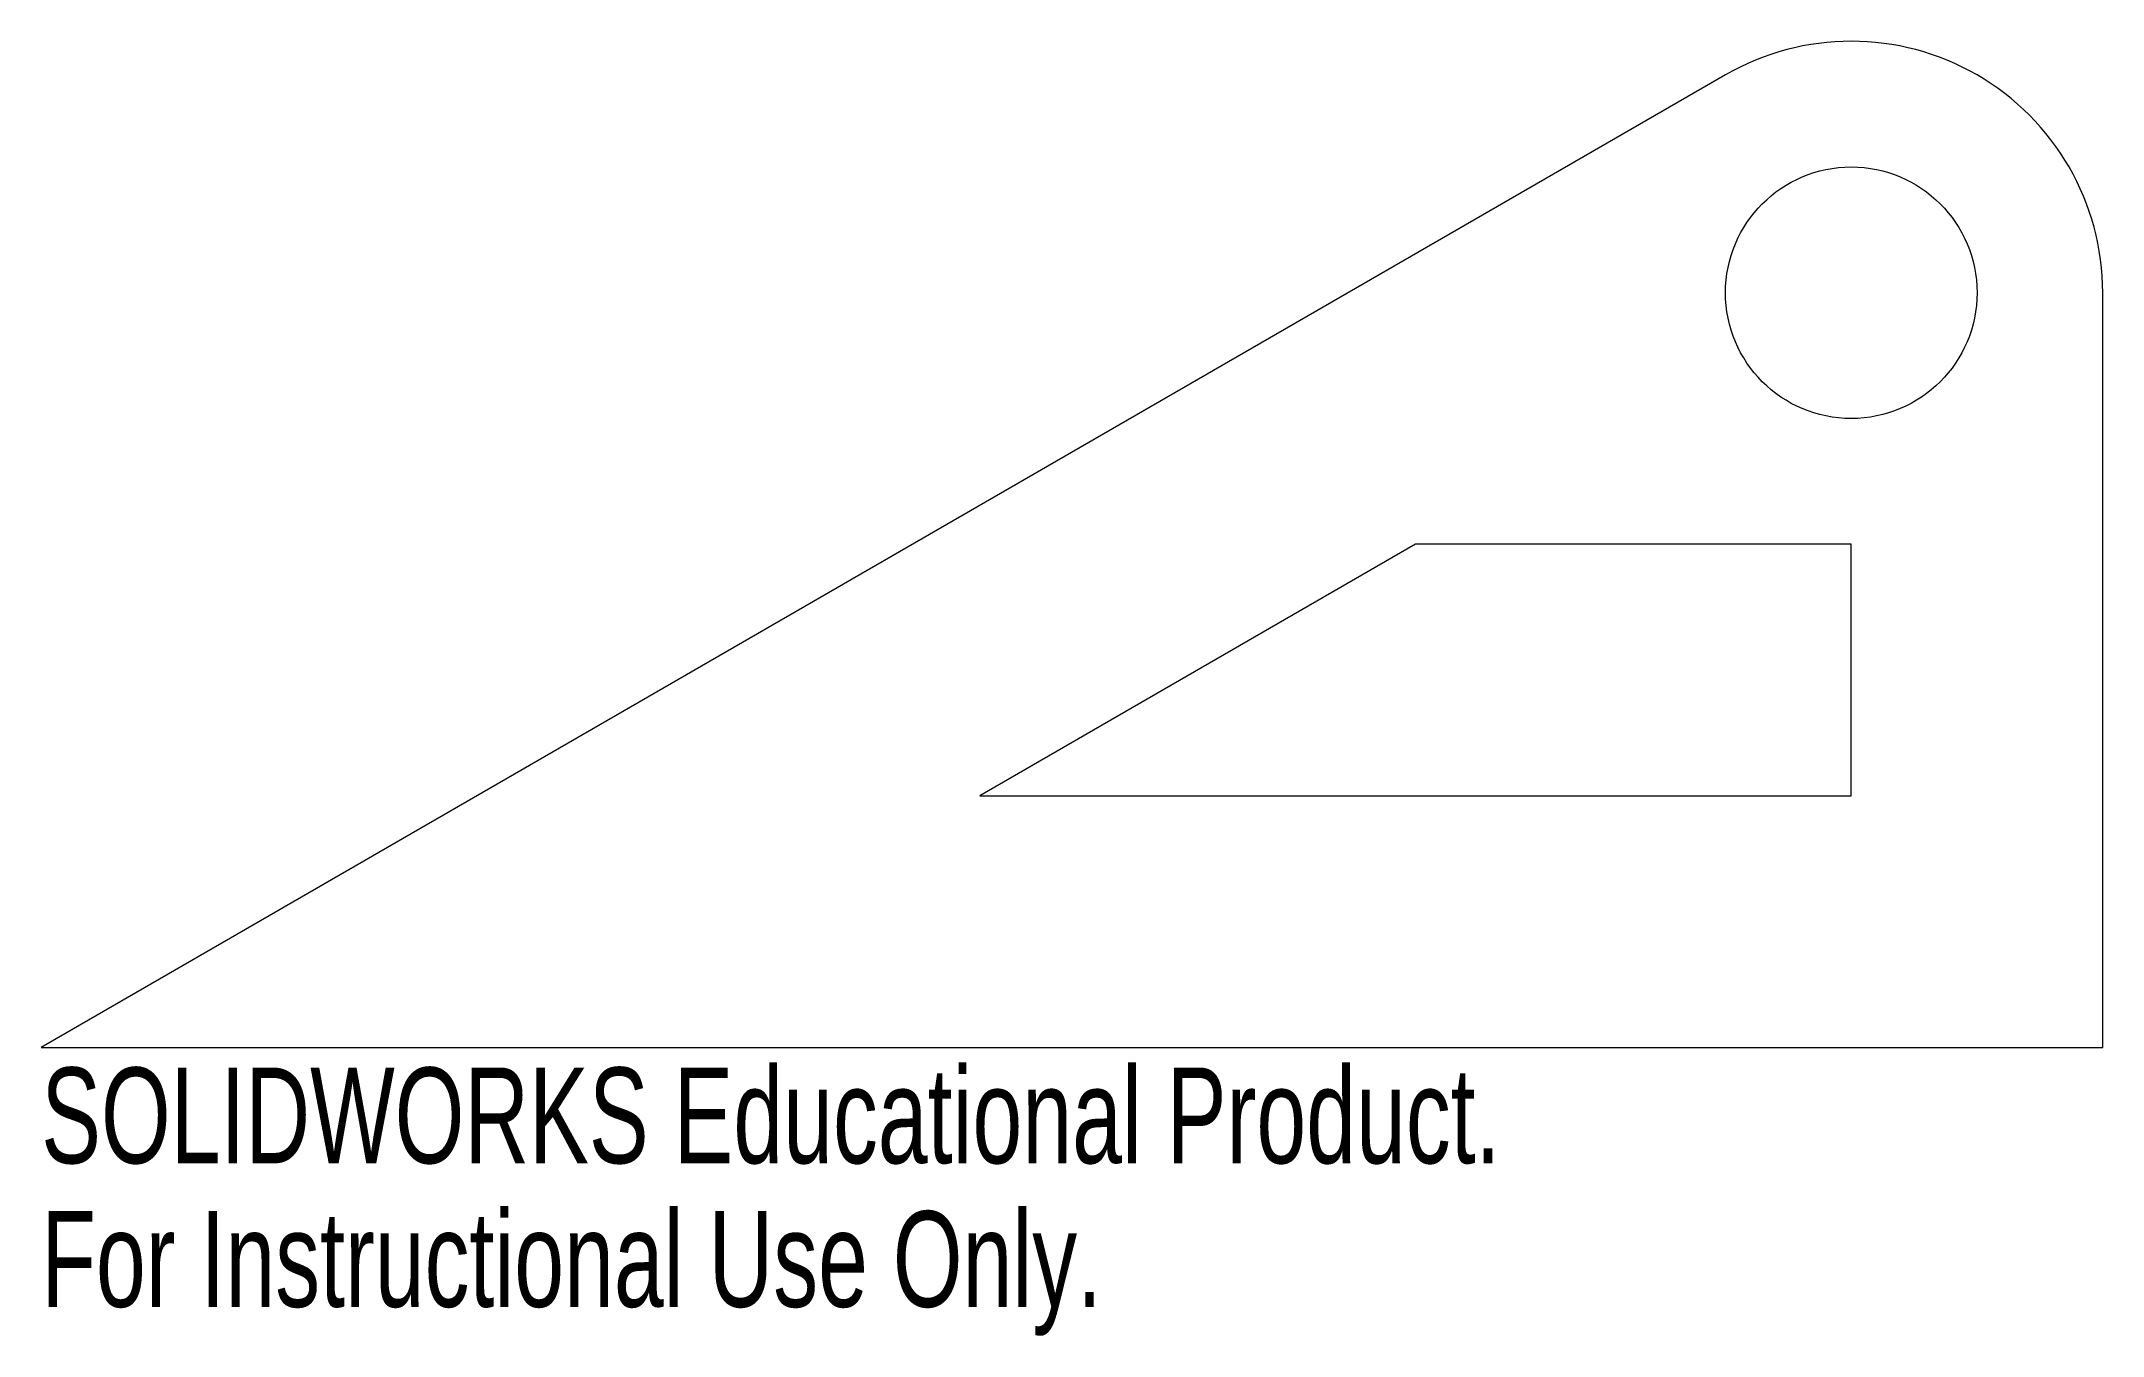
# Model space of a CAD drawing. Header units: inches. Extents: x -4.1 to 0, y -0.57 to 2.
import ezdxf

# ---------------------------------------------------------------- set-up
doc = ezdxf.new("R2010")
doc.units = ezdxf.units.IN
doc.header["$MEASUREMENT"] = 0
doc.styles.add('SLDTEXTSTYLE0', font='TXT', dxfattribs={"width": 0.7})

msp = doc.modelspace()

# ---------------------------------------------------------------- linework, layer by layer
at = {"color": 7, "linetype": 'Continuous', "lineweight": 15}
for p, q in [((-0.75, 1.933), (-4.0981, 0)), ((0, 0), (0, 1.5)), ((-1.366, 1), (-2.2321, 0.5)), ((-0.5, 1), (-1.366, 1)), ((-0.5, 0.5), (-0.5, 1)), ((-2.2321, 0.5), (-0.5, 0.5)), ((-4.0981, 0), (0, 0))]:
    msp.add_line(p, q, dxfattribs=at)
msp.add_circle((-0.5, 1.5), 0.25, dxfattribs=at)
msp.add_arc((-0.5, 1.5), 0.5, 0, 120, dxfattribs=at)

# ---------------------------------------------------------------- texts
at = {"color": 7, "linetype": 'Continuous', "char_height": 0.1903, "attachment_point": 1, "style": 'SLDTEXTSTYLE0'}
for s, insert in [('SOLIDWORKS Educational Product.', (-4.0981, -0.0401)), ('For Instructional Use Only.', (-4.0981, -0.3256))]:
    msp.add_mtext(s, dxfattribs=dict(at, insert=insert))

doc.saveas('drawing.dxf')
